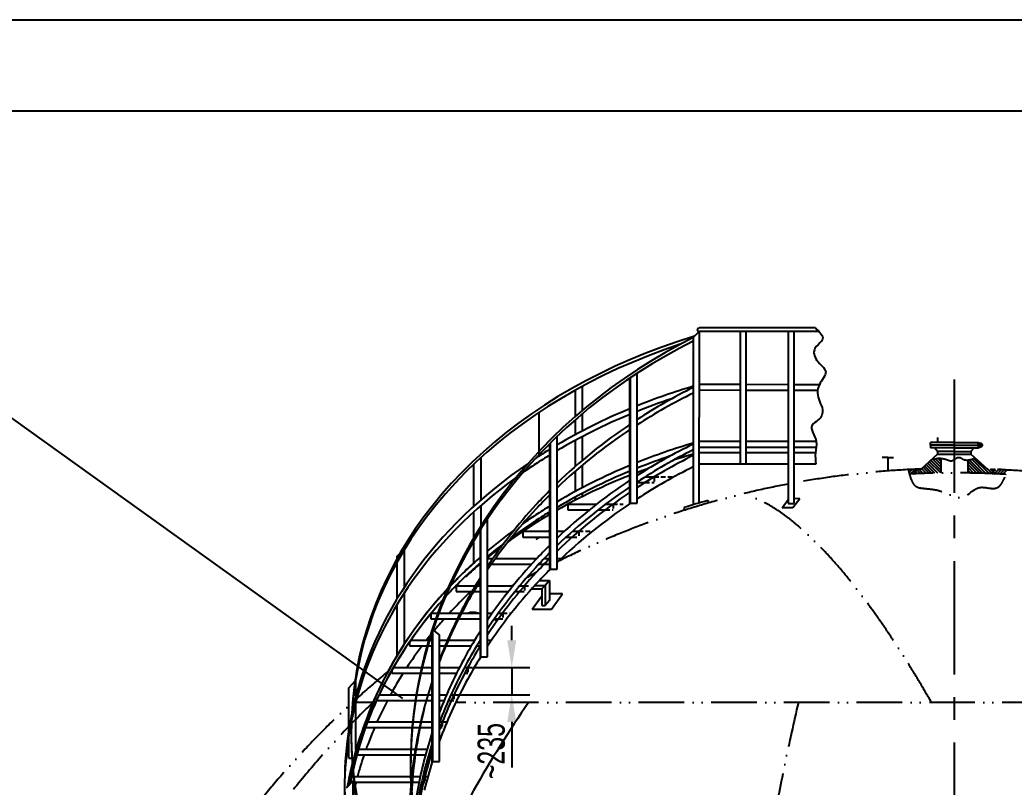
# Model space of a CAD drawing. Header units: millimetres. Extents: x 498745 to 743872, y 17439 to 118325.
# Drawn here: x 650559 to 655486, y 84317 to 88120 of the extents above; entities that cross this region are included whole.
import ezdxf

# ---------------------------------------------------------------- set-up
doc = ezdxf.new("R2010")
doc.units = ezdxf.units.MM
doc.header["$LTSCALE"] = 45
for name, pattern in [('CENTER', [2, 1.25, -0.25, 0.25, -0.25]), ('DASHED', [0.75, 0.5, -0.25]), ('DIVIDE-S', [16, 10, -2, 0, -2, 0, -2])]:
    doc.linetypes.add(name, pattern=pattern)
doc.styles.add('HGCAD', font='HGCAD.SHX', dxfattribs={"width": 0.75, "bigfont": 'HGCADHZ.SHX'})

msp = doc.modelspace()

# ---------------------------------------------------------------- hatches: boundary and pattern name
at = {"linetype": 'DIVIDE-S', "ltscale": 0.5}
h = msp.add_hatch(dxfattribs=at)
h.set_pattern_fill('ANSI31', color=3, scale=3.295125, angle=90, style=0)
h.set_pattern_definition([(135, (646334.999, 64404.434), (-7.3977666, -7.3977666), [])])
edge = h.paths.add_edge_path()
edge.add_spline(control_points=[(655122.06, 85947.21), (655117.01, 85947.89), (655105.11, 85948.78), (655091.77, 85941.95), (655082.44, 85943.32), (655079.94, 85943.83)], knot_values=[90.7003718, 90.7003718, 90.7003718, 90.7003718, 136.6153457, 197.5209805, 219.6917825, 219.6917825, 219.6917825, 219.6917825], degree=3, periodic=0)
edge.add_line((655079.94, 85943.83), (655024.48, 85893.92))
edge.add_arc((655189.24, 81481.53), 4415.47, 92.1384, 92.37292)
edge.add_line((655006.42, 85893.21), (654995.93, 85879.52))
edge.add_line((654995.93, 85879.52), (655002.56, 85870.87))
edge.add_arc((655189.24, 81481.53), 4393.31, 90.87618, 92.43533, ccw=False)
edge.add_line((655122.06, 85874.32), (655122.06, 85947.21))
edge = h.paths.add_edge_path()
edge.add_line((655375.92, 85870.87), (655382.55, 85879.52))
edge.add_line((655382.55, 85879.52), (655372.06, 85893.21))
edge.add_arc((655189.24, 81481.53), 4415.47, 87.62708, 87.8616)
edge.add_line((655354, 85893.92), (655292.9, 85948.9))
edge.add_spline(control_points=[(655292.9, 85948.9), (655286.87, 85946.48), (655275.27, 85941.85), (655262.38, 85939.18), (655256.42, 85938.71)], knot_values=[651.3101775, 651.3101775, 651.3101775, 651.3101775, 709.489765, 760.7940688, 760.7940688, 760.7940688, 760.7940688], degree=3, periodic=0)
edge.add_line((655256.42, 85938.71), (655256.42, 85874.32))
edge.add_arc((655189.24, 81481.53), 4393.31, 87.56467, 89.12382, ccw=False)
h = msp.add_hatch(dxfattribs=at)
h.set_pattern_fill('ANSI31', color=3, scale=3.295125, style=0)
h.set_pattern_definition([(45, (646334.999, 64404.434), (-7.3977666, 7.3977666), [])])
edge = h.paths.add_edge_path()
edge.add_line((654988.84, 85870.26), (654995.93, 85879.52))
edge.add_line((654995.93, 85879.52), (654986.12, 85892.32))
edge.add_arc((655189.24, 81481.53), 4415.47, 92.63668, 92.96253)
edge.add_spline(control_points=[(654961.04, 85891.09), (654962.86, 85883.87), (654964.77, 85876.6), (654966.88, 85869.2)], knot_values=[59.5071273, 59.5071273, 59.5071273, 59.5071273, 128.332056, 128.332056, 128.332056, 128.332056], degree=3, periodic=0)
edge.add_arc((655189.24, 81481.53), 4393.31, 92.61449, 92.90112, ccw=False)
edge = h.paths.add_edge_path()
edge.add_spline(control_points=[(655445.11, 85867.38), (655447.78, 85874.57), (655450.38, 85881.89), (655453.02, 85889.11)], knot_values=[1870.2694006, 1870.2694006, 1870.2694006, 1870.2694006, 1931.0824435, 1931.0824435, 1931.0824435, 1931.0824435], degree=3, periodic=0)
edge.add_arc((655189.24, 81481.53), 4415.47, 86.57508, 87.36332)
edge.add_line((655392.36, 85892.32), (655382.55, 85879.52))
edge.add_line((655382.55, 85879.52), (655389.64, 85870.26))
edge.add_arc((655189.24, 81481.53), 4393.31, 86.66118, 87.38551, ccw=False)
h = msp.add_hatch(dxfattribs=at)
h.set_pattern_fill('ANSI37', color=3, scale=0.329512, style=0)
h.set_pattern_definition([(45, (646334.9993, 64404.4342), (-0.73977666, 0.73977666), []), (135, (646334.9993, 64404.4342), (-0.73977666, -0.73977666), [])])
h.paths.add_polyline_path([(655002.56, 85870.87), (654995.93, 85879.52), (654988.84, 85870.26, -0.0007817)])
h.paths.add_polyline_path([(655006.42, 85893.21, 0.0011508), (654986.12, 85892.32), (654995.93, 85879.52)])
h = msp.add_hatch(dxfattribs=at)
h.set_pattern_fill('ANSI37', color=3, scale=0.329512, style=0)
h.set_pattern_definition([(135, (664043.4812, 64404.4342), (0.73977666, 0.73977666), []), (45, (664043.4812, 64404.4342), (0.73977666, -0.73977666), [])])
h.paths.add_polyline_path([(655382.55, 85879.52), (655389.64, 85870.26, 0.0007817), (655375.92, 85870.87)])
h.paths.add_polyline_path([(655372.06, 85893.21, -0.0011508), (655392.36, 85892.32), (655382.55, 85879.52)])

# ---------------------------------------------------------------- linework, layer by layer
at = {"color": 7, "ltscale": 2}
msp.add_line((647143.36, 88120.11), (684943.36, 88120.11), dxfattribs=at)
at = {"color": 4, "ltscale": 2}
for p, q in [((648268.36, 87670.11), (684493.36, 87670.11)), ((653923.62, 86574.67), (653895.49, 86545.47)), ((653924.18, 86575.48), (653923.63, 85724.16)), ((654519.08, 86575.1), (653924.18, 86575.48)), ((654501.28, 86593.11), (653924.19, 86593.48)), ((654127.86, 86575.35), (654127.44, 85918.35)), ((654155.99, 86575.34), (654155.56, 85918.34)), ((654366.18, 86575.2), (654365.64, 85723.34)), ((654394.31, 86575.18), (654393.76, 85723.32)), ((653896.03, 86546.03), (653895.5, 85717.02)), ((653581.71, 85723.11), (653581.71, 86345.74)), ((653584.52, 85725.06), (653584.52, 86347.68)), ((653617.14, 85725.06), (653617.14, 86369.86)), ((653311.28, 86154.7), (653311.28, 86284.9)), ((653346.71, 86185.15), (653346.71, 86304.4)), ((654127.67, 86283.98), (653923.99, 86284.11)), ((654127.69, 86312.1), (653924.01, 86312.23)), ((654366, 86283.83), (654155.8, 86283.96)), ((654366.01, 86311.95), (654155.82, 86312.09)), ((654512.47, 86283.73), (654394.12, 86283.81)), ((654520.53, 86311.85), (654394.14, 86311.93)), ((653131.92, 85965.82), (653131.92, 86175.4)), ((653311.28, 86063.32), (653311.28, 86138.05)), ((653346.71, 86083.15), (653346.71, 86168.41)), ((653220.97, 85398.17), (653220.97, 86055.48)), ((653311.28, 85907.42), (653311.28, 86035.2)), ((653346.71, 85937.67), (653346.71, 86055.03)), ((654127.51, 86030.85), (653923.83, 86030.98)), ((654365.83, 86030.7), (654155.64, 86030.84)), ((654505.43, 86030.61), (654393.96, 86030.68)), ((653185.54, 85398.17), (653185.54, 86020.85)), ((653188.35, 85398.17), (653188.35, 86023.65)), ((653923.81, 86002.8), (654127.49, 86002.8)), ((654155.62, 86002.8), (654365.82, 86002.8)), ((654393.94, 86002.8), (654505.35, 86002.8)), ((652844.12, 85741.96), (652844.12, 85951.38)), ((654127.47, 85974.6), (653923.79, 85974.73)), ((654365.8, 85974.45), (654155.6, 85974.59)), ((654500.88, 85974.36), (654393.92, 85974.43)), ((652808.68, 85710.3), (652808.68, 85918.47)), ((653311.28, 85783.06), (653311.28, 85883.3)), ((653346.71, 85801.9), (653346.71, 85913.52)), ((654365.76, 85918.2), (653923.76, 85918.48)), ((654503.84, 85918.11), (654393.89, 85918.18)), ((653657.29, 85855.15), (653701.89, 85855.15)), ((653617.14, 85827.03), (653655.98, 85827.03)), ((653311.28, 85739.45), (653311.28, 85754.94)), ((653346.71, 85757.51), (653346.71, 85773.78)), ((653967.77, 85738.03), (653970.52, 85727.12)), ((654336.42, 85702.23), (654365.65, 85742.2)), ((654423.15, 85745.75), (654389.2, 85702.2)), ((654423.15, 85745.75), (654393.78, 85747.73)), ((652844.12, 85612.15), (652844.12, 85713.84)), ((653274.76, 85720.15), (653417.19, 85720.15)), ((653274.76, 85720.15), (653274.76, 85692.03)), ((653274.76, 85692.03), (653381.59, 85692.03)), ((653425.01, 85692.03), (653460.14, 85692.03)), ((653461.54, 85720.15), (653497.99, 85720.15)), ((653584.52, 85725.06), (653617.14, 85725.06)), ((653848.71, 85702.7), (653851.59, 85691.81)), ((654389.2, 85702.2), (654336.42, 85702.23)), ((654365.64, 85723.34), (654393.76, 85723.32)), ((652808.68, 85554.39), (652808.68, 85682.17)), ((652876.09, 84963.39), (652876.09, 85646.08)), ((652840.66, 84963.39), (652840.66, 85591.64)), ((652843.47, 84963.39), (652843.47, 85596.08)), ((652808.68, 85429.05), (652808.68, 85539.53)), ((653051.15, 85585.15), (653051.15, 85557.03)), ((653051.15, 85585.15), (653115.35, 85585.15)), ((653051.15, 85557.03), (653115.35, 85557.03)), ((653115.35, 85585.15), (653185.54, 85585.15)), ((653115.35, 85557.03), (653185.54, 85557.03)), ((653220.97, 85585.15), (653256.94, 85585.15)), ((653220.97, 85557.03), (653226.66, 85557.03)), ((653266.06, 85557.03), (653296.02, 85557.03)), ((653297.13, 85585.15), (653328.03, 85585.15)), ((652464.32, 85308.51), (652464.32, 85495.37)), ((652428.88, 85461.58), (652441.7, 85475.28)), ((652428.88, 85452.74), (652428.88, 85461.58)), ((652876.09, 85450.15), (652902.59, 85450.15)), ((652915.26, 85450.15), (653115.35, 85450.15)), ((653115.35, 85450.15), (653120.02, 85450.15)), ((653156.6, 85450.15), (653183.42, 85450.15)), ((652428.88, 85252.22), (652428.88, 85434.74)), ((652876.09, 85422.03), (652883.41, 85422.03)), ((652895.39, 85422.03), (653094, 85422.03)), ((653129.88, 85422.03), (653155.97, 85422.03)), ((653185.54, 85398.17), (653220.97, 85398.17)), ((653133.2, 85341.81), (653182.49, 85341.81)), ((653182.49, 85341.81), (653162.53, 85317.12)), ((653182.49, 85341.81), (653182.49, 85241.61)), ((652719.99, 85315.15), (652767.25, 85315.15)), ((652719.99, 85315.15), (652719.99, 85287.03)), ((652767.25, 85315.15), (652815.66, 85315.15)), ((652825.2, 85315.15), (652840.66, 85315.15)), ((652876.09, 85315.15), (653002.09, 85315.15)), ((653035.4, 85315.15), (653059.02, 85315.15)), ((653095, 85300.07), (653145.46, 85300.07)), ((653110.4, 85317.12), (653162.53, 85317.12)), ((653162.53, 85317.12), (653145.46, 85300.07)), ((653145.46, 85300.07), (653145.46, 85216.73)), ((653162.53, 85317.12), (653162.53, 85216.73)), ((652464.32, 85027.26), (652464.32, 85280.38)), ((652719.99, 85287.03), (652767.25, 85287.03)), ((652767.25, 85287.03), (652799.13, 85287.03)), ((652808.06, 85287.03), (652840.66, 85287.03)), ((652876.09, 85287.03), (652979.62, 85287.03)), ((653012.28, 85287.03), (653035.31, 85287.03)), ((653097.83, 85199.89), (653145.46, 85266.11)), ((653247.18, 85275.69), (653182.49, 85275.69)), ((653192.66, 85199.89), (653247.18, 85275.69)), ((652428.88, 84970.97), (652428.88, 85224.09)), ((653097.83, 85199.89), (653192.66, 85199.89)), ((653145.46, 85216.73), (653162.53, 85216.73)), ((653182.49, 85241.61), (653162.53, 85216.93)), ((652594.5, 85176.06), (652594.5, 85152.03)), ((652594.5, 85152.03), (652619.59, 85152.03)), ((652597.88, 85180.15), (652629.78, 85180.15)), ((652624.39, 85152.03), (652726.85, 85152.03)), ((652634.83, 85180.15), (652740.98, 85180.15)), ((652733.06, 85152.03), (652840.66, 85152.03)), ((652747.72, 85180.15), (652840.66, 85180.15)), ((652876.09, 85180.15), (652900.24, 85180.15)), ((652876.09, 85152.03), (652880.85, 85152.03)), ((652910.47, 85152.03), (652930.96, 85152.03)), ((652930.49, 85180.15), (652951.47, 85180.15)), ((652605.34, 84443.91), (652605.34, 85097.42)), ((652605.34, 85097.42), (652637.96, 85070.9)), ((652495.35, 85045.15), (652584.72, 85045.15)), ((652588.59, 85045.15), (652602.52, 85045.15)), ((652602.52, 84443.91), (652602.52, 85088.95)), ((652637.96, 84443.91), (652637.96, 85070.9)), ((652637.96, 85045.15), (652677.48, 85045.15)), ((652681.71, 85045.15), (652767.25, 85045.15)), ((652767.25, 85045.15), (652812.42, 85045.15)), ((652839.73, 85045.15), (652840.66, 85045.15)), ((652489.32, 85036.44), (652489.32, 85017.03)), ((652489.32, 85017.03), (652576.54, 85017.03)), ((652580.17, 85017.03), (652602.52, 85017.03)), ((652637.96, 85017.03), (652665.58, 85017.03)), ((652669.31, 85017.03), (652767.25, 85017.03)), ((652767.25, 85017.03), (652795.75, 85017.03)), ((652822.46, 85017.03), (652840.75, 85017.03)), ((652840.66, 84963.39), (652876.09, 84963.39)), ((652409.52, 84910.15), (652549.13, 84910.15)), ((652551.88, 84910.15), (652602.52, 84910.15)), ((652637.96, 84910.15), (652731.81, 84910.15)), ((652767.25, 84910.15), (652778.32, 84910.15)), ((652401.58, 84896.3), (652401.58, 84882.03)), ((652401.58, 84882.03), (652542.87, 84882.03)), ((652545.4, 84882.03), (652602.52, 84882.03)), ((652637.96, 84882.03), (652722.93, 84882.03)), ((652188.54, 84809.54), (652223.98, 84847.41)), ((652188.54, 84461.43), (652188.54, 84809.54)), ((652223.98, 84770.29), (652223.98, 84847.41)), ((652329.22, 84755.13), (652329.22, 84747.03)), ((652338.56, 84775.15), (652522.64, 84775.15)), ((652524.34, 84775.15), (652562.82, 84775.15)), ((652562.82, 84775.15), (652580.8, 84775.15)), ((652581.02, 84775.15), (652602.52, 84775.15)), ((652637.96, 84775.15), (652673.29, 84775.15)), ((652694.92, 84775.15), (652709.81, 84775.15)), ((652223.98, 84501.7), (652223.98, 84742.17)), ((652329.22, 84747.03), (652518.24, 84747.03)), ((652519.73, 84747.03), (652562.82, 84747.03)), ((652562.82, 84747.03), (652572.52, 84747.03)), ((652573.18, 84747.03), (652602.52, 84747.03)), ((652637.96, 84747.03), (652661.34, 84747.03)), ((652682.39, 84747.03), (652696.91, 84747.03)), ((652270.73, 84640.15), (652270.74, 84640.15)), ((652270.73, 84640.15), (652270.73, 84640.13)), ((652270.73, 84612.03), (652502.44, 84612.03)), ((652281.11, 84640.15), (652505.01, 84640.15)), ((652502.93, 84612.03), (652562.82, 84612.03)), ((652505.71, 84640.15), (652562.82, 84640.15)), ((652562.82, 84640.15), (652602.52, 84640.15)), ((652562.82, 84612.03), (652602.52, 84612.03)), ((652637.96, 84612.03), (652641.21, 84612.03)), ((652638.84, 84640.15), (652651.98, 84640.15)), ((652224.99, 84505.15), (652228.26, 84505.15)), ((652224.99, 84505.15), (652224.99, 84492.9)), ((652236.13, 84505.15), (652495.83, 84505.15)), ((652496.1, 84505.15), (652562.82, 84505.15)), ((652521.96, 84505.15), (652527.38, 84505.15)), ((652562.82, 84505.15), (652576.68, 84505.15)), ((652592.7, 84505.15), (652602.52, 84505.15)), ((652188.54, 84461.43), (652203.38, 84461.43)), ((652204.55, 84461.43), (652212.76, 84461.43)), ((652228.26, 84477.03), (652494.86, 84477.03)), ((652495.33, 84477.03), (652513.33, 84477.03)), ((652517.86, 84477.03), (652562.82, 84477.03)), ((652562.82, 84477.03), (652568.86, 84477.03)), ((652584.29, 84477.03), (652595.38, 84477.03)), ((652602.52, 84443.91), (652637.96, 84443.91)), ((652191.14, 84370.15), (652191.14, 84342.03)), ((652191.14, 84370.15), (652197.36, 84370.15)), ((652202.87, 84370.15), (652211.2, 84370.15)), ((652213.3, 84370.15), (652494.62, 84370.15)), ((652302.07, 84370.15), (652494.62, 84370.15)), ((652495.84, 84370.15), (652499.71, 84370.15)), ((652495.84, 84370.15), (652499.71, 84370.15)), ((652505.68, 84370.15), (652542.81, 84370.15)), ((652505.68, 84370.15), (652527.38, 84370.15)), ((652555.99, 84370.15), (652562.82, 84370.15)), ((652562.82, 84370.15), (652565.75, 84370.15)), ((652562.82, 84370.15), (652565.75, 84370.15)), ((652177.82, 84314.63), (652213.26, 84352.49)), ((652191.14, 84342.03), (652192.33, 84342.03)), ((652197.36, 84342.03), (652203.46, 84342.03)), ((652210.2, 83496.39), (652210.2, 84349.22)), ((652210.2, 84342.03), (652214.55, 84342.03)), ((652213.26, 83496.17), (652213.26, 84352.49)), ((652216.93, 84342.03), (652495.46, 84342.03)), ((652496.88, 84342.03), (652497.03, 84342.03)), ((652503.37, 84342.03), (652536.92, 84342.03)), ((652549.5, 84342.03), (652558.89, 84342.03))]:
    msp.add_line(p, q, dxfattribs=at)
at = {"ltscale": 2}
for p, q in [((652456.4, 84756.09), (649897.64, 86592.29)), ((652996.19, 85045.15), (652996.19, 85117.55)), ((652805.49, 84910.15), (653086.19, 84910.15)), ((652996.19, 84910.15), (652996.19, 84775.15)), ((652731.81, 84775.15), (653086.19, 84775.15)), ((652996.19, 84640.15), (652996.19, 84414.69))]:
    msp.add_line(p, q, dxfattribs=at)
at = {"color": 1, "linetype": 'CENTER', "ltscale": 10}
msp.add_line((655189.24, 86337.97), (655189.24, 76374.67), dxfattribs=at)
at = {"color": 3, "linetype": 'DIVIDE-S', "ltscale": 0.5}
for p, q in [((655108.38, 86026.16), (655108.38, 86050.26)), ((655189.24, 86026.16), (655071.27, 86026.16)), ((655071.27, 86012.32), (655071.27, 86026.16)), ((655071.27, 86012.32), (655071.27, 85998.48)), ((655189.24, 86012.32), (655071.27, 86012.32)), ((655189.24, 86012.32), (655071.27, 86012.32)), ((655189.24, 85998.48), (655071.27, 85998.48)), ((655106.86, 85981.02), (655090.54, 85998.48)), ((655189.24, 85981.02), (655106.86, 85981.02)), ((655106.86, 85981.02), (655106.86, 85968.06)), ((655189.24, 86026.16), (655307.21, 86026.16)), ((655189.24, 86012.32), (655307.21, 86012.32)), ((655189.24, 86012.32), (655307.21, 86012.32)), ((655189.24, 85998.48), (655307.21, 85998.48)), ((655189.24, 85981.02), (655271.62, 85981.02)), ((655271.62, 85981.02), (655287.94, 85998.48)), ((655271.62, 85981.02), (655271.62, 85968.06)), ((655307.21, 86012.32), (655307.21, 86026.16)), ((655307.21, 86026.16), (655323.86, 86019.78)), ((655307.21, 86012.32), (655316.38, 86018.84)), ((655307.21, 86012.32), (655307.21, 85998.48)), ((655307.21, 85998.48), (655323.86, 86004.87)), ((655321, 86017.77), (655321, 86005.45)), ((654859.73, 85950.58), (654831.5, 85950.58)), ((654859.73, 85950.58), (654859.73, 85884.68)), ((654859.73, 85950.58), (654887.95, 85950.58)), ((655106.86, 85968.06), (655024.48, 85893.92)), ((655106.86, 85968.06), (655271.62, 85968.06)), ((655122.06, 85947.21), (655122.06, 85874.32)), ((655256.42, 85938.71), (655256.42, 85874.32)), ((655271.62, 85968.06), (655354, 85893.92)), ((654986.12, 85892.32), (655002.56, 85870.87)), ((655006.42, 85893.21), (654988.84, 85870.26)), ((655372.06, 85893.21), (655389.64, 85870.26)), ((655392.36, 85892.32), (655375.92, 85870.87)), ((658172.29, 84736.95), (652718.29, 84736.95))]:
    msp.add_line(p, q, dxfattribs=at)
at = {"color": 2, "linetype": 'DASHED'}
for p, q in [((653701.89, 85855.15), (653800.26, 85855.15)), ((653701.89, 85855.15), (653701.89, 85827.03)), ((653655.98, 85827.03), (653701.89, 85827.03)), ((653460.14, 85692.03), (653497.99, 85692.03)), ((653497.99, 85720.15), (653497.99, 85692.03)), ((653497.99, 85720.15), (653548.01, 85720.15)), ((653296.02, 85557.03), (653328.03, 85557.03)), ((653328.03, 85585.15), (653328.03, 85557.03)), ((653328.03, 85585.15), (653395.34, 85585.15)), ((653183.42, 85450.15), (653185.54, 85450.15)), ((653183.42, 85450.15), (653183.42, 85422.03)), ((653220.97, 85450.15), (653240.94, 85450.15)), ((653155.97, 85422.03), (653183.42, 85422.03)), ((653059.02, 85315.15), (653079.91, 85315.15)), ((653059.02, 85315.15), (653059.02, 85287.03)), ((653035.31, 85287.03), (653059.02, 85287.03)), ((652930.96, 85152.03), (652951.47, 85152.03)), ((652951.47, 85180.15), (652994.37, 85180.15)), ((652951.47, 85180.15), (652951.47, 85152.03)), ((652876.09, 85045.15), (652895.53, 85045.15)), ((652778.32, 84910.15), (652805.49, 84910.15)), ((652778.32, 84910.15), (652778.32, 84882.03)), ((652767.25, 84882.03), (652778.32, 84882.03)), ((652709.81, 84775.15), (652731.81, 84775.15)), ((652709.81, 84775.15), (652709.81, 84747.03)), ((652696.91, 84747.03), (652709.81, 84747.03)), ((652641.21, 84612.03), (652651.98, 84612.03)), ((652651.98, 84640.15), (652651.98, 84612.03)), ((652651.98, 84640.15), (652674.79, 84640.15)), ((652597.29, 84477.03), (652602.52, 84477.03)), ((652565.75, 84370.15), (652565.75, 84342.03)), ((652565.75, 84370.15), (652580.59, 84370.15)), ((652558.89, 84342.03), (652565.75, 84342.03))]:
    msp.add_line(p, q, dxfattribs=at)
at = {"color": 3, "linetype": 'Continuous'}
for p, q in [((652206.65, 84736.95), (652206.19, 84736.95)), ((652308.72, 84736.95), (652222.62, 84736.95))]:
    msp.add_line(p, q, dxfattribs=at)
at = {"color": 3, "linetype": 'DIVIDE-S', "ltscale": 0.5}
msp.add_circle((655321, 86012.32), 4.85, dxfattribs=at)
at = {"color": 4, "ltscale": 2}
for centre, radius, start, end in [((653923.76, 86583.78), 8.59, 90.96686, 269.03314), ((655167.54, 81476.83), 4426.88, 105.72494, 107.33233), ((655189.24, 81481.53), 4415.62, 117.98468, 118.69056), ((655189.24, 81481.53), 4415.62, 117.98468, 118.01292), ((655189.24, 81481.53), 4415.62, 119.63948, 119.75041), ((655189.24, 81481.53), 4415.62, 123.77238, 123.80939), ((655189.24, 81481.53), 4415.62, 126.13296, 126.19142), ((655189.24, 81481.53), 4415.62, 125.86022, 126.05234), ((655189.24, 81481.53), 4415.62, 132.28379, 132.45709)]:
    msp.add_arc(centre, radius, start, end, dxfattribs=at)
at = {"color": 3, "linetype": 'DIVIDE-S', "ltscale": 0.5}
for centre, radius, start, end in [((655321, 86012.32), 7.99, 290.96951, 125.37352), ((655189.24, 81481.53), 4415.47, 92.1384, 100.37807), ((655189.24, 81481.53), 4415.47, 79.62086, 87.8616), ((655189.24, 81481.53), 4393.31, 86.66118, 92.90112), ((655189.24, 81481.53), 4415.47, 100.74936, 116.37965), ((655189.24, 81481.53), 4415.47, 117.99046, 118.69609), ((655189.24, 81481.53), 4415.47, 119.64475, 119.74684), ((655189.24, 81481.53), 4415.47, 129.46634, 267.8616), ((655443.82, 81481.4), 4520.28, 133.92807, 226.07193), ((668522.37, 81481.43), 14476.62, 167.004109, 176.652861)]:
    msp.add_arc(centre, radius, start, end, dxfattribs=at)
at = {"color": 3, "linetype": 'Continuous'}
msp.add_arc((657802.24, 81481.41), 5735.89, 145.418744, 155.697153, dxfattribs=at)
at = {"color": 4, "ltscale": 2}
for centre, major_axis, ratio, start_param, end_param in [((655224.71, 84386.95), (-3003.69, 468.75), 0.756387, -1.0008456, 0.907768), ((655189.24, 84457), (2690.85, 173.05), 0.8825322, 2.014554, 3.8837195), ((655189.24, 84475), (2689.19, 188.64), 0.8833592, 2.0095295, 3.9331571), ((655224.71, 84368.95), (-3003.69, 468.75), 0.756387, -0.9745341, 0.907768), ((655192.09, 84130.43), (-3003.69, 468.75), 0.756387, -1.0103987, -0.9056058), ((655189.24, 84212.87), (2688.61, 149.9), 0.8892196, 2.0224415, 2.144915), ((655189.24, 84184.75), (2688.94, 40.93), 0.8981275, 2.0470602, 2.0471948), ((655189.24, 84184.75), (2688.94, 40.93), 0.8981275, 2.0470602, 2.0471948), ((655182.17, 84184.75), (2690.5, 141.66), 0.8869245, 2.022026, 2.1441565), ((655192.09, 84102.31), (-3003.69, 468.75), 0.756387, -0.9707852, -0.9056058), ((655192.09, 84130.43), (-3003.69, 468.75), 0.756387, -0.8918233, -0.7434695), ((655192.09, 84102.31), (-3003.69, 468.75), 0.756387, -0.8918233, -0.7434695), ((655189.24, 84212.87), (2688.61, 149.9), 0.8892196, 2.1612289, 2.3413054), ((655182.17, 84184.75), (2690.5, 141.66), 0.8869245, 2.1604177, 2.3397404), ((655192.09, 84130.43), (-3003.69, 468.75), 0.756387, -0.7279173, -0.6957806), ((655192.09, 83849.18), (-3003.69, 468.75), 0.756387, -1.0103327, -0.9056058), ((655189.24, 83931.62), (2694.34, 49.81), 0.8844527, 2.0551368, 2.1773562), ((655189.24, 83903.5), (2688.6, 150.13), 0.8891979, 2.0224478, 2.1448368), ((655192.09, 84102.31), (-3003.69, 468.75), 0.756387, -0.7279173, -0.6964603), ((655189.24, 83847.25), (2688.94, 40.93), 0.8981275, 2.0589548, 2.1815103), ((655192.09, 83821.06), (-3003.69, 468.75), 0.756387, -0.9682268, -0.9056058), ((655189.28, 83764.81), (-3002.93, 581.46), 0.7513562, 5.2972559, 5.3322758), ((655192.09, 84130.43), (-3003.69, 468.75), 0.756387, -0.6789431, -0.0380932), ((655192.09, 84102.31), (-3003.69, 468.75), 0.756387, -0.6964603, -0.6665383), ((655192.09, 83849.18), (-3003.69, 468.75), 0.756387, -0.8918233, -0.7434695), ((655192.09, 83821.06), (-3003.69, 468.75), 0.756387, -0.8918233, -0.7434695), ((655189.2, 83791), (2688.94, 40.93), 0.8981275, 2.0589548, 2.1814938), ((655189.28, 83764.81), (-3002.93, 581.46), 0.7513562, 5.3790836, 5.4014648), ((655192.09, 84102.31), (-3003.69, 468.75), 0.756387, -0.6509887, -0.0334224), ((655189.28, 83764.81), (-3002.93, 581.46), 0.7513562, 5.4151753, 5.5626474), ((655189.24, 83931.62), (2694.34, 49.81), 0.8844527, 2.1936441, 2.3733816), ((655189.24, 84212.87), (2688.61, 149.9), 0.8892196, 2.3608079, 2.4007505), ((655189.24, 83903.5), (2688.6, 150.13), 0.8891979, 2.1611506, 2.3412264), ((655182.17, 84184.75), (2690.5, 141.66), 0.8869245, 2.3591368, 2.3988425), ((655189.24, 83847.25), (2688.94, 40.93), 0.8981275, 2.1978495, 2.3782578), ((655189.24, 84212.87), (2688.61, 149.9), 0.8892196, 2.4007505, 2.5551482), ((655182.17, 84184.75), (2690.5, 141.66), 0.8869245, 2.3988425, 2.5519772), ((655192.09, 83849.18), (-3003.69, 468.75), 0.756387, -0.7279173, -0.6964603), ((655189.2, 83791), (2688.94, 40.93), 0.8981275, 2.1961208, 2.3782381), ((655192.09, 83821.06), (-3003.69, 468.75), 0.756387, -0.6964603, -0.6392042), ((655192.09, 83849.18), (-3003.69, 468.75), 0.756387, -0.6964603, -0.6669108), ((655192.09, 83821.06), (-3003.69, 468.75), 0.756387, -0.7279173, -0.6964603), ((655189.28, 83764.81), (-3002.93, 581.46), 0.7513562, 5.5780933, 5.6093249), ((655192.09, 83849.18), (-3003.69, 468.75), 0.756387, -0.6470886, -0.5811207), ((655192.09, 83849.18), (-3003.69, 468.75), 0.756387, -0.6470886, -0.5811207), ((655189.28, 83764.81), (-3002.93, 581.46), 0.7513562, 5.6093249, 5.6732673), ((655189.24, 83708.56), (-2998.65, 469.03), 0.7688271, -0.7257328, -0.722677), ((655189.24, 83708.56), (-2998.65, 469.03), 0.7688271, -0.7031081, -0.6942305), ((655192.09, 83821.06), (-3003.69, 468.75), 0.756387, -0.62157, -0.5811207), ((655189.28, 83764.81), (-3002.93, 581.46), 0.7513562, 5.6894507, 5.7236954), ((655189.24, 83931.62), (2694.34, 49.81), 0.8844527, 2.3928398, 2.4326853), ((655192.09, 83849.18), (-3003.69, 468.75), 0.756387, -0.5627003, -0.4789372), ((655192.09, 83849.18), (-3003.69, 468.75), 0.756387, -0.5627003, -0.5231334), ((655189.24, 83931.62), (2694.34, 49.81), 0.8844527, 2.4326853, 2.5865954), ((655189.24, 83903.5), (2688.6, 150.13), 0.8891979, 2.3607287, 2.4006711), ((655189.24, 83847.25), (2688.94, 40.93), 0.8981275, 2.3978036, 2.4378414), ((655192.09, 83821.06), (-3003.69, 468.75), 0.756387, -0.5627003, -0.5231334), ((655189.28, 83764.81), (-3002.93, 581.46), 0.7513562, 5.741935, 5.7810831), ((655189.24, 83903.5), (2688.6, 150.13), 0.8891979, 2.4006711, 2.5550676), ((655189.2, 83791), (2688.94, 40.93), 0.8981275, 2.3966208, 2.4378203), ((655192.09, 83821.06), (-3003.69, 468.75), 0.756387, -0.5231334, -0.4650552), ((655192.09, 83849.18), (-3003.69, 468.75), 0.756387, -0.5032644, -0.4790765), ((655189.24, 84212.87), (2688.61, 149.9), 0.8892196, 2.5814711, 2.6404064), ((655189.24, 83847.25), (2688.94, 40.93), 0.8981275, 2.4367193, 2.5927179), ((655192.09, 83849.18), (-3003.69, 468.75), 0.756387, -0.4718954, -0.0042437), ((655192.09, 83849.18), (-3003.69, 468.75), 0.756387, -0.4729644, -0.0458421), ((655189.28, 83764.81), (-3002.93, 581.46), 0.7513562, 5.8007239, 5.8130728), ((655182.17, 84184.75), (2690.5, 141.66), 0.8869245, 2.5780068, 2.6361605), ((655189.24, 83708.56), (-2998.65, 469.03), 0.7688271, -0.5602579, -0.5534824), ((655189.2, 83791), (2688.94, 40.93), 0.8981275, 2.4378203, 2.5926916), ((655192.09, 83821.06), (-3003.69, 468.75), 0.756387, -0.458677, -0.0194511), ((655192.09, 83821.06), (-3003.69, 468.75), 0.756387, -0.458677, -0.049683), ((655189.24, 83708.56), (-2998.65, 469.03), 0.7688271, -0.5206197, -0.4750687), ((655189.24, 83708.56), (-2998.65, 469.03), 0.7688271, -0.5347549, -0.5206197), ((655189.24, 84212.87), (2688.61, 149.9), 0.8892196, 2.6404064, 2.7673874), ((655182.17, 84184.75), (2690.5, 141.66), 0.8869245, 2.6361605, 2.7605052), ((655189.24, 83708.56), (-2998.65, 469.03), 0.7688271, -0.4598391, -0.4281062), ((655189.24, 81519.48), (-2422.99, 3653.51), 0.1129048, 6.1675515, 6.2493424), ((655189.24, 81519.48), (-2422.99, 3653.51), 0.1129048, 6.054909, 6.0704836), ((655189.24, 83708.56), (-2998.65, 469.03), 0.7688271, -0.4159916, -0.403514), ((655189.24, 83708.56), (-2998.65, 469.03), 0.7688271, -0.4227499, -0.4203648), ((655189.24, 83931.62), (2694.34, 49.81), 0.8844527, 2.6128097, 2.6714602), ((655189.24, 83903.5), (2688.6, 150.13), 0.8891979, 2.5813902, 2.6403249), ((655189.24, 83708.56), (-2998.65, 469.03), 0.7688271, -0.3890591, -0.3353379), ((655189.24, 83847.25), (2688.94, 40.93), 0.8981275, 2.6191479, 2.6783643), ((655189.24, 83931.62), (2694.34, 49.81), 0.8844527, 2.6714602, 2.797507), ((655189.2, 83791), (2688.94, 40.93), 0.8981275, 2.6178356, 2.6783334), ((655189.24, 83903.5), (2688.6, 150.13), 0.8891979, 2.6403249, 2.7673035), ((655189.24, 83708.56), (-2998.65, 469.03), 0.7688271, -0.3214895, -0.2698222), ((655189.24, 83847.25), (2688.94, 40.93), 0.8981275, 2.6783643, 2.8062749), ((655182.17, 84184.75), (2690.5, 141.66), 0.8869245, 2.8032298, 2.8598579), ((655189.2, 83791), (2688.94, 40.93), 0.8981275, 2.6783334, 2.8062324), ((655189.24, 83708.56), (-2998.65, 469.03), 0.7688271, -0.2564553, -0.206424), ((655189.24, 84212.87), (2688.61, 149.9), 0.8892196, 2.871018, 3.3130945), ((655182.17, 84184.75), (2690.5, 141.66), 0.8869245, 2.8598579, 3.0169452), ((655192.09, 84130.43), (-3003.69, 468.75), 0.756387, -0.035295, 0.1999509), ((655192.09, 84102.31), (-3003.69, 468.75), 0.756387, -0.0315333, 0.1999509), ((655189.28, 83764.81), (-3002.93, 581.46), 0.7513562, 6.1501277, 6.2427847), ((655189.24, 83708.56), (-2998.65, 469.03), 0.7688271, -0.1934414, -0.1447162), ((655189.24, 83931.62), (2694.34, 49.81), 0.8844527, 2.8411788, 2.899636), ((655189.24, 83903.5), (2688.6, 150.13), 0.8891979, 2.8114845, 2.8709305), ((655189.24, 83708.56), (-2998.65, 469.03), 0.7688271, -0.1320398, -0.0843512), ((655189.24, 83931.62), (2694.34, 49.81), 0.8844527, 2.899636, 3.0167869), ((655189.24, 83847.25), (2688.94, 40.93), 0.8981275, 2.8509715, 2.9114351), ((655189.28, 83764.81), (-3002.93, 581.46), 0.7513562, 6.2447508, 6.2956132), ((655192.09, 83849.18), (-3003.69, 468.75), 0.756387, -0.0435154, -0.0042437), ((655189.2, 83791), (2688.94, 40.93), 0.8981275, 2.8509224, 2.9113726), ((655192.09, 83821.06), (-3003.69, 468.75), 0.756387, -0.0471974, -0.0194511), ((655189.24, 83847.25), (2688.94, 40.93), 0.8981275, 2.9114351, 3.257917), ((655189.24, 83903.5), (2688.6, 150.13), 0.8891979, 2.8709305, 2.977965), ((655189.24, 83708.56), (-2998.65, 469.03), 0.7688271, -0.0719163, -0.063649), ((655182.17, 84184.75), (2690.5, 141.66), 0.8869245, 3.0217437, 3.4414713)]:
    msp.add_ellipse(centre, major_axis=major_axis, ratio=ratio, start_param=start_param, end_param=end_param, dxfattribs=at)
at = {"color": 3, "ltscale": 2}
msp.add_ellipse((655182.17, 84184.75), major_axis=(2690.5, 141.66), ratio=0.8869245, start_param=2.0101676, end_param=2.0101752, dxfattribs=at)
at = {"color": 6, "ltscale": 2}
for centre, major_axis, ratio, start_param, end_param in [((655192.09, 83849.18), (-3003.69, 468.75), 0.756387, -1.0206678, -1.0206021), ((655189.24, 83931.62), (2694.34, 49.81), 0.8844527, 2.043198, 2.0432738)]:
    msp.add_ellipse(centre, major_axis=major_axis, ratio=ratio, start_param=start_param, end_param=end_param, dxfattribs=at)
at = {"color": 3, "linetype": 'DIVIDE-S', "ltscale": 0.5}
msp.add_ellipse((655189.24, 81345.48), major_axis=(-1229.61, 4432.61), ratio=0.2488009, start_param=5.5118912, end_param=6.1274236, dxfattribs=at)
at = {"ltscale": 2}
msp.add_spline([(654501.28, 86593.11), (654536.35, 86537.05), (654505.16, 86500.69), (654494.76, 86479.91), (654520.75, 86417.59), (654551.94, 86376.03), (654520.53, 86311.85), (654520.75, 86230.6), (654536.35, 86189.05), (654515.55, 86137.11), (654484.36, 86111.14), (654505.43, 86030.61), (654500.88, 85974.36), (654503.84, 85918.11)], degree=3, dxfattribs=at)
at = {"color": 3, "linetype": 'DIVIDE-S', "ltscale": 0.5}
for points, knots in [([(655079.94, 85943.83), (655082.44, 85943.32), (655091.77, 85941.95), (655106.51, 85949.5), (655128.43, 85946.35), (655150.83, 85942.54), (655179.81, 85927.82), (655198.81, 85953.61), (655220.51, 85951.8), (655238.2, 85935.95), (655266.1, 85938.18), (655286.87, 85946.48), (655292.9, 85948.9)], [90.7003718, 90.7003718, 90.7003718, 90.7003718, 112.8711738, 173.7768085, 233.2314539, 307.8988901, 388.4349553, 489.8976999, 541.4748673, 564.6922982, 702.6144812, 760.7940688, 760.7940688, 760.7940688, 760.7940688]), ([(654961.04, 85891.09), (654963.95, 85879.55), (654971.59, 85851.18), (654990.43, 85800.94), (655061.49, 85796.78), (655136.49, 85787.31), (655233.92, 85725.35), (655302.15, 85823.93), (655415.34, 85774.29), (655438.4, 85849.21), (655453.02, 85889.11)], [59.5071273, 59.5071273, 59.5071273, 59.5071273, 169.5592533, 326.6747065, 495.6203592, 745.8974741, 1063.9493378, 1346.0032127, 1594.9485805, 1931.0824435, 1931.0824435, 1931.0824435, 1931.0824435])]:
    msp.add_open_spline(points, degree=3, knots=knots, dxfattribs=at)
at = {"ltscale": 2}
for points in [[(652973.69, 85045.15), (653018.69, 85045.15), (652996.19, 84910.15)], [(652973.69, 84640.15), (653018.69, 84640.15), (652996.19, 84775.15)]]:
    msp.add_solid(points, dxfattribs=at)

# ---------------------------------------------------------------- texts
at = {"style": 'HGCAD', "width": 0.7}
msp.add_text('~235', height=135, rotation=90, dxfattribs=at).set_placement((652961.65, 84356.62))

doc.saveas('drawing.dxf')
